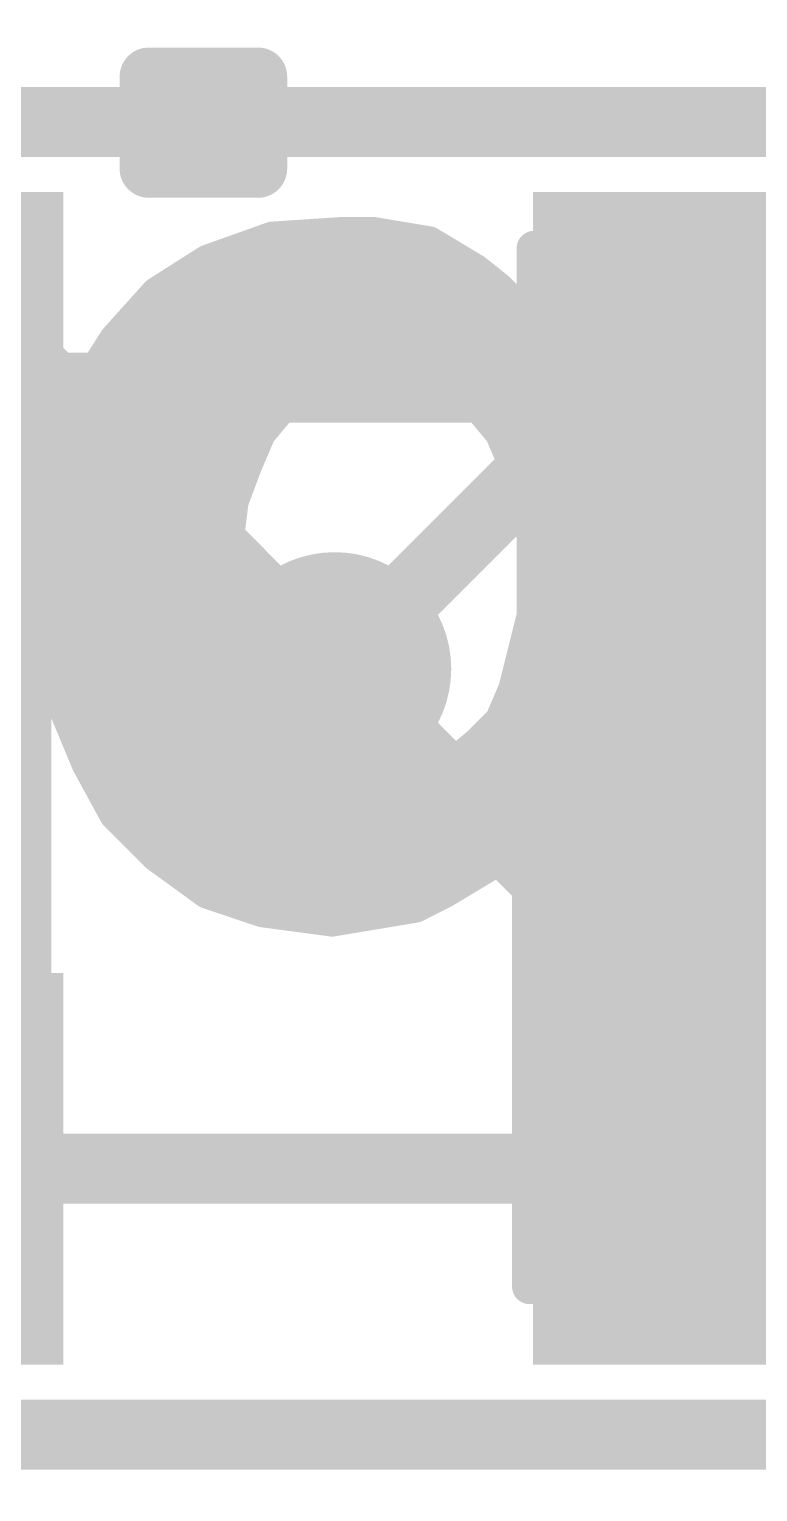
# Model space of a CAD drawing. Extents: x 0 to 108, y -62 to 34.
# Drawn here: x 22.909 to 24.496, y 15.909 to 19.093 of the extents above; entities that cross this region are included whole.
import ezdxf

# ---------------------------------------------------------------- set-up
doc = ezdxf.new("R2010")
doc.units = 0
for name, color, linetype in [('1', 12, 'CONTINUOUS'), ('16', 132, 'CONTINUOUS'), ('18', 110, 'CONTINUOUS'), ('2', 132, 'CONTINUOUS'), ('21', 253, 'CONTINUOUS'), ('22', 253, 'CONTINUOUS'), ('29', 253, 'CONTINUOUS'), ('39', 12, 'CONTINUOUS'), ('51', 253, 'CONTINUOUS')]:
    doc.layers.add(name, color=color, linetype=linetype)

# ---------------------------------------------------------------- blocks, each defined once
blk = doc.blocks.new('RECT')
blk.add_solid([(-0.5, -0.5), (0.5, -0.5), (-0.5, 0.5), (0.5, 0.5)])
blk = doc.blocks.new('ROUNDV')
at = {"const_width": 0.5}
blk.add_lwpolyline([(0, -0.25, 1), (0, 0.25, 1), (0, -0.25)], format="xyb", dxfattribs=at)

msp = doc.modelspace()

# ---------------------------------------------------------------- linework, layer by layer
at = {"layer": '1', "const_width": 0.1524}
for points in [[(32.0675, 18.8912), (8.255, 18.8912)], [(24.2825, 18.3125), (22.7075, 18.3125)], [(22.7075, 16.6125), (24.2825, 16.6125)], [(8.5725, 16.0338), (32.2263, 16.0338)]]:
    msp.add_lwpolyline(points, dxfattribs=at)
at = {"layer": '1', "const_width": 0.0762}
for points in [[(24.2825, 18.2744, 1), (24.2825, 18.3506)], [(24.2825, 16.5744, 1), (24.2825, 16.6506)]]:
    msp.add_lwpolyline(points, format="xyb", dxfattribs=at)
at = {"layer": '16', "const_width": 0.1524}
for points in [[(18.796, 22.479), (23.5744, 17.7006)], [(30.1625, 11.1125), (23.5744, 17.7006)]]:
    msp.add_lwpolyline(points, dxfattribs=at)
at = {"layer": '16', "const_width": 0.0762}
for points in [[(23.6013, 17.7276, 1), (23.5474, 17.6737)], [(23.5474, 17.6737, 1), (23.6013, 17.7276)]]:
    msp.add_lwpolyline(points, format="xyb", dxfattribs=at)
at = {"layer": '2', "const_width": 0.1524}
for points in [[(24.3046, 18.4309), (23.5744, 17.7006)], [(27.2097, 18.4309), (24.3046, 18.4309)]]:
    msp.add_lwpolyline(points, dxfattribs=at)
at = {"layer": '2', "const_width": 0.0762}
for points in [[(24.3046, 18.469, 1), (24.3046, 18.3928)], [(24.3316, 18.4039, 1), (24.2777, 18.4578)], [(23.5474, 17.7276, 1), (23.6013, 17.6737)]]:
    msp.add_lwpolyline(points, format="xyb", dxfattribs=at)
at = {"layer": '21', "const_width": 0.127}
for points in [[(23.1695, 18.8895), (23.1695, 18.9895)], [(23.1695, 18.9895), (23.4075, 18.9895)], [(23.4075, 18.9895), (23.4075, 18.7895)], [(23.3075, 18.8895), (23.1695, 18.8895)], [(23.1695, 18.7895), (23.1695, 18.8895)], [(23.4075, 18.7895), (23.1695, 18.7895)]]:
    msp.add_lwpolyline(points, dxfattribs=at)
at = {"layer": '21', "const_width": 0.0635}
for points in [[(23.2013, 18.9895, 1), (23.1378, 18.9895)], [(23.1695, 19.0212, 1), (23.1695, 18.9578)], [(23.4393, 18.9895, 1), (23.3758, 18.9895)], [(23.4075, 18.9578, 1), (23.4075, 19.0212)], [(23.1695, 18.9213, 1), (23.1695, 18.8578)], [(23.2013, 18.8895, 1), (23.1378, 18.8895)], [(23.3075, 18.8578, 1), (23.3075, 18.9213)], [(23.1378, 18.8895, 1), (23.2013, 18.8895)], [(23.1695, 18.8212, 1), (23.1695, 18.7578)], [(23.4075, 18.7578, 1), (23.4075, 18.8212)], [(23.1378, 18.7895, 1), (23.2013, 18.7895)], [(23.3758, 18.7895, 1), (23.4393, 18.7895)]]:
    msp.add_lwpolyline(points, format="xyb", dxfattribs=at)
at = {"layer": '22', "const_width": 0.0762}
for points in [[(23.439, 18.636), (23.299, 18.586)], [(23.589, 18.646), (23.439, 18.636)], [(23.659, 18.646), (23.589, 18.646)], [(23.779, 18.626), (23.659, 18.646)], [(23.879, 18.566), (23.779, 18.626)], [(23.299, 18.586), (23.189, 18.516)], [(23.318, 18.5928), (23.8343, 18.5928)], [(24.109, 18.596), (24.009, 18.616)], [(24.009, 18.616), (24.009, 18.436)], [(24.009, 18.5928), (24.1218, 18.5928)], [(24.149, 18.586), (24.109, 18.596)], [(24.199, 18.576), (24.149, 18.586)], [(23.929, 18.526), (23.879, 18.566)], [(24.239, 18.566), (24.199, 18.576)], [(24.289, 18.566), (24.239, 18.566)], [(24.339, 18.556), (24.289, 18.566)], [(24.379, 18.546), (24.339, 18.556)], [(23.969, 18.486), (23.929, 18.526)], [(24.379, 16.696), (24.379, 18.546)], [(23.189, 18.516), (23.099, 18.416)], [(23.1899, 18.5166), (23.9384, 18.5166)], [(24.009, 18.5166), (24.379, 18.5166)], [(24.009, 18.436), (23.969, 18.486)], [(23.121, 18.4404), (24.0055, 18.4404)], [(24.009, 18.4404), (24.379, 18.4404)], [(23.099, 18.416), (23.029, 18.306)], [(23.066, 18.3642), (24.379, 18.3642)], [(23.519, 18.316), (23.589, 18.346)], [(23.589, 18.346), (23.679, 18.356)], [(23.679, 18.356), (23.759, 18.346)], [(23.759, 18.346), (23.839, 18.316)], [(23.029, 18.306), (22.989, 18.176)], [(23.459, 18.276), (23.519, 18.316)], [(23.839, 18.316), (23.889, 18.276)], [(23.0235, 18.288), (23.477, 18.288)], [(23.409, 18.216), (23.459, 18.276)], [(23.874, 18.288), (24.379, 18.288)], [(23.889, 18.276), (23.939, 18.216)], [(23, 18.2118), (23.4072, 18.2118)], [(23.379, 18.146), (23.409, 18.216)], [(23.939, 18.216), (23.969, 18.146)], [(23.9408, 18.2118), (24.379, 18.2118)], [(22.989, 18.176), (22.959, 18.036)], [(23.349, 18.066), (23.379, 18.146)], [(23.969, 18.146), (23.999, 18.066)], [(22.9803, 18.1356), (23.3751, 18.1356)], [(23.9729, 18.1356), (24.379, 18.1356)], [(22.964, 18.0594), (23.3482, 18.0594)], [(23.339, 17.986), (23.349, 18.066)], [(23.999, 18.066), (24.009, 17.986)], [(23.9998, 18.0594), (24.379, 18.0594)], [(22.959, 18.036), (22.949, 17.886)], [(22.9555, 17.9832), (23.339, 17.9832)], [(23.339, 17.896), (23.339, 17.986)], [(24.009, 17.986), (24.009, 17.816)], [(24.009, 17.9832), (24.379, 17.9832)], [(23.339, 17.896), (22.949, 17.886)], [(22.949, 17.886), (23.339, 17.896)], [(22.949, 17.886), (22.959, 17.746)], [(22.9504, 17.907), (23.339, 17.907)], [(23.339, 17.816), (23.339, 17.896)], [(24.009, 17.907), (24.379, 17.907)], [(22.9529, 17.8308), (23.339, 17.8308)], [(24.009, 17.8308), (24.379, 17.8308)], [(23.349, 17.736), (23.339, 17.816)], [(24.009, 17.816), (23.969, 17.656)], [(22.9584, 17.7546), (23.3467, 17.7546)], [(22.959, 17.746), (22.989, 17.616)], [(23.379, 17.656), (23.349, 17.736)], [(23.9937, 17.7546), (24.379, 17.7546)], [(22.9746, 17.6784), (23.3706, 17.6784)], [(23.9746, 17.6784), (24.379, 17.6784)], [(23.039, 17.496), (23.379, 17.656)], [(23.379, 17.656), (23.039, 17.496)], [(23.409, 17.586), (23.379, 17.656)], [(23.969, 17.656), (23.939, 17.586)], [(22.989, 17.616), (23.039, 17.496)], [(22.9947, 17.6022), (23.2647, 17.6022)], [(23.2647, 17.6022), (23.4021, 17.6022)], [(23.9459, 17.6022), (24.379, 17.6022)], [(23.449, 17.536), (23.409, 17.586)], [(23.939, 17.586), (23.889, 17.536)], [(23.509, 17.486), (23.449, 17.536)], [(23.889, 17.536), (23.829, 17.486)], [(23.0265, 17.526), (23.1028, 17.526)], [(23.1028, 17.526), (23.461, 17.526)], [(23.877, 17.526), (24.379, 17.526)], [(23.039, 17.496), (23.099, 17.386)], [(23.589, 17.466), (23.509, 17.486)], [(23.829, 17.486), (23.759, 17.466)], [(23.0642, 17.4498), (24.379, 17.4498)], [(23.669, 17.456), (23.589, 17.466)], [(23.759, 17.466), (23.669, 17.456)], [(23.099, 17.386), (23.189, 17.296)], [(23.909, 17.276), (23.989, 17.376)], [(23.989, 17.376), (23.999, 17.376)], [(23.999, 17.376), (23.999, 16.356)], [(23.1114, 17.3736), (23.9871, 17.3736)], [(23.999, 17.3736), (24.379, 17.3736)], [(23.1876, 17.2974), (23.9261, 17.2974)], [(23.189, 17.296), (23.299, 17.216)], [(23.999, 17.2974), (24.379, 17.2974)], [(23.809, 17.216), (23.909, 17.276)], [(23.2919, 17.2212), (23.8177, 17.2212)], [(23.299, 17.216), (23.419, 17.176)], [(23.749, 17.186), (23.809, 17.216)], [(23.999, 17.2212), (24.379, 17.2212)], [(23.569, 17.156), (23.749, 17.186)], [(23.419, 17.176), (23.569, 17.156)], [(23.999, 17.145), (24.379, 17.145)], [(23.999, 17.0688), (24.379, 17.0688)], [(23.999, 16.9926), (24.379, 16.9926)], [(23.999, 16.9164), (24.379, 16.9164)], [(23.999, 16.8402), (24.379, 16.8402)], [(23.999, 16.764), (24.379, 16.764)], [(23.999, 16.6878), (24.3688, 16.6878)], [(24.329, 16.656), (24.379, 16.696)], [(24.239, 16.566), (24.329, 16.656)], [(23.999, 16.6116), (24.2846, 16.6116)], [(24.089, 16.446), (24.239, 16.566)], [(23.999, 16.5354), (24.2008, 16.5354)], [(23.999, 16.4592), (24.1055, 16.4592)], [(23.999, 16.356), (24.089, 16.446)], [(23.999, 16.383), (24.026, 16.383)]]:
    msp.add_lwpolyline(points, dxfattribs=at)
at = {"layer": '22', "const_width": 0.0381}
for points in [[(23.4377, 18.655, 1), (23.4403, 18.617)], [(23.4454, 18.6181, 1), (23.4326, 18.6539)], [(23.589, 18.6651, 1), (23.589, 18.627)], [(23.5903, 18.627, 1), (23.5877, 18.665)], [(23.6621, 18.6648, 1), (23.6559, 18.6272)], [(23.659, 18.627, 1), (23.659, 18.6651)], [(23.7888, 18.6423, 1), (23.7692, 18.6097)], [(23.7759, 18.6072, 1), (23.7821, 18.6448)], [(23.2926, 18.6039, 1), (23.3054, 18.5681)], [(23.3092, 18.5699, 1), (23.2888, 18.6021)], [(23.318, 18.6119, 1), (23.318, 18.5738)], [(23.8343, 18.5738, 1), (23.8343, 18.6119)], [(24.0127, 18.6347, 1), (24.0053, 18.5973)], [(24.0281, 18.616, 1), (23.99, 18.616)], [(24.009, 18.6119, 1), (24.009, 18.5738)], [(24.1136, 18.6145, 1), (24.1044, 18.5775)], [(24.1053, 18.5773, 1), (24.1127, 18.6147)], [(24.1218, 18.5738, 1), (24.1218, 18.6119)], [(24.1527, 18.6047, 1), (24.1453, 18.5673)], [(24.1444, 18.5675, 1), (24.1536, 18.6045)], [(23.8909, 18.5809, 1), (23.8671, 18.5511)], [(23.8692, 18.5497, 1), (23.8888, 18.5823)], [(24.2036, 18.5945, 1), (24.1944, 18.5575)], [(24.1953, 18.5573, 1), (24.2027, 18.5947)], [(24.239, 18.5851, 1), (24.239, 18.547)], [(24.2344, 18.5475, 1), (24.2436, 18.5845)], [(24.2927, 18.5847, 1), (24.2853, 18.5473)], [(24.289, 18.547, 1), (24.289, 18.5851)], [(24.3436, 18.5745, 1), (24.3344, 18.5375)], [(24.3353, 18.5373, 1), (24.3427, 18.5747)], [(23.9425, 18.5395, 1), (23.9155, 18.5125)], [(23.9171, 18.5111, 1), (23.9409, 18.5409)], [(24.3981, 18.546, 1), (24.36, 18.546)], [(24.3744, 18.5275, 1), (24.3836, 18.5645)], [(23.1788, 18.5321, 1), (23.1992, 18.4999)], [(23.1899, 18.5357, 1), (23.1899, 18.4976)], [(23.2032, 18.5033, 1), (23.1748, 18.5287)], [(23.9384, 18.4976, 1), (23.9384, 18.5357)], [(24.009, 18.5357, 1), (24.009, 18.4976)], [(24.379, 18.4976, 1), (24.379, 18.5357)], [(23.9839, 18.4979, 1), (23.9541, 18.4741)], [(23.9555, 18.4725, 1), (23.9825, 18.4995)], [(23.121, 18.4595, 1), (23.121, 18.4214)], [(24.009, 18.4595, 1), (24.009, 18.4214)], [(23.9941, 18.4241, 1), (24.0239, 18.4479)], [(24.0055, 18.4214, 1), (24.0055, 18.4595)], [(24.379, 18.4214, 1), (24.379, 18.4595)], [(23.0848, 18.4287, 1), (23.1132, 18.4033)], [(23.1151, 18.4058, 1), (23.0829, 18.4262)], [(23.99, 18.436, 1), (24.0281, 18.436)], [(23.066, 18.3833, 1), (23.066, 18.3452)], [(24.379, 18.3452, 1), (24.379, 18.3833)], [(23.5869, 18.3649, 1), (23.5911, 18.3271)], [(23.5965, 18.3285, 1), (23.5815, 18.3635)], [(23.6814, 18.3749, 1), (23.6766, 18.3371)], [(23.6811, 18.3371, 1), (23.6769, 18.3749)], [(23.7657, 18.3638, 1), (23.7523, 18.3282)], [(23.7566, 18.3271, 1), (23.7614, 18.3649)], [(23.0472, 18.3004, 1), (23.0108, 18.3116)], [(23.5115, 18.3335, 1), (23.5265, 18.2985)], [(23.5296, 18.3001, 1), (23.5084, 18.3319)], [(23.8509, 18.3309, 1), (23.8271, 18.3011)], [(23.8323, 18.2982, 1), (23.8457, 18.3338)], [(23.0235, 18.3071, 1), (23.0235, 18.269)], [(23.0129, 18.3162, 1), (23.0451, 18.2958)], [(23.4484, 18.2919, 1), (23.4696, 18.2601)], [(23.4736, 18.2638, 1), (23.4444, 18.2882)], [(23.477, 18.269, 1), (23.477, 18.3071)], [(23.874, 18.3071, 1), (23.874, 18.269)], [(23.9036, 18.2882, 1), (23.8744, 18.2638)], [(23.8771, 18.2611, 1), (23.9009, 18.2909)], [(24.379, 18.269, 1), (24.379, 18.3071)], [(23, 18.2309, 1), (23, 18.1928)], [(23.3944, 18.2282, 1), (23.4236, 18.2038)], [(23.4265, 18.2085, 1), (23.3915, 18.2235)], [(23.4072, 18.1928, 1), (23.4072, 18.2309)], [(23.9565, 18.2235, 1), (23.9215, 18.2085)], [(23.9408, 18.2309, 1), (23.9408, 18.1928)], [(23.9244, 18.2038, 1), (23.9536, 18.2282)], [(24.379, 18.1928, 1), (24.379, 18.2309)], [(23.0076, 18.172, 1), (22.9704, 18.18)], [(22.9708, 18.1816, 1), (23.0072, 18.1704)], [(23.3968, 18.1393, 1), (23.3612, 18.1527)], [(23.9868, 18.1527, 1), (23.9512, 18.1393)], [(22.9803, 18.1547, 1), (22.9803, 18.1166)], [(23.3615, 18.1535, 1), (23.3965, 18.1385)], [(23.3751, 18.1166, 1), (23.3751, 18.1547)], [(23.9515, 18.1385, 1), (23.9865, 18.1535)], [(23.9729, 18.1547, 1), (23.9729, 18.1166)], [(24.379, 18.1166, 1), (24.379, 18.1547)], [(22.964, 18.0785, 1), (22.964, 18.0404)], [(23.3312, 18.0727, 1), (23.3668, 18.0593)], [(23.3679, 18.0636, 1), (23.3301, 18.0684)], [(23.3482, 18.0404, 1), (23.3482, 18.0785)], [(24.0179, 18.0684, 1), (23.9801, 18.0636)], [(23.9998, 18.0785, 1), (23.9998, 18.0404)], [(23.9812, 18.0593, 1), (24.0168, 18.0727)], [(24.379, 18.0404, 1), (24.379, 18.0785)], [(22.9404, 18.04, 1), (22.9776, 18.032)], [(22.978, 18.0347, 1), (22.94, 18.0373)], [(22.9555, 18.0023, 1), (22.9555, 17.9642)], [(23.3581, 17.986, 1), (23.32, 17.986)], [(23.339, 17.9642, 1), (23.339, 18.0023)], [(24.0281, 17.986, 1), (23.99, 17.986)], [(24.009, 18.0023, 1), (24.009, 17.9642)], [(24.379, 17.9642, 1), (24.379, 18.0023)], [(23.3201, 17.9884, 1), (23.3579, 17.9836)], [(23.9901, 17.9836, 1), (24.0279, 17.9884)], [(22.9485, 17.905, 1), (22.9495, 17.867)], [(22.968, 17.8874, 1), (22.93, 17.8846)], [(22.9485, 17.905, 1), (22.9495, 17.867)], [(22.9504, 17.9261, 1), (22.9504, 17.888)], [(23.3581, 17.896, 1), (23.32, 17.896)], [(23.3395, 17.877, 1), (23.3385, 17.915)], [(23.3395, 17.877, 1), (23.3385, 17.915)], [(23.339, 17.888, 1), (23.339, 17.9261)], [(24.009, 17.9261, 1), (24.009, 17.888)], [(24.379, 17.888, 1), (24.379, 17.9261)], [(22.93, 17.8873, 1), (22.968, 17.8847)], [(23.32, 17.896, 1), (23.3581, 17.896)], [(22.9529, 17.8498, 1), (22.9529, 17.8117)], [(23.339, 17.8117, 1), (23.339, 17.8498)], [(24.009, 17.8498, 1), (24.009, 17.8117)], [(24.379, 17.8117, 1), (24.379, 17.8498)], [(23.3579, 17.8184, 1), (23.3201, 17.8136)], [(23.32, 17.816, 1), (23.3581, 17.816)], [(23.99, 17.816, 1), (24.0281, 17.816)], [(24.0275, 17.8114, 1), (23.9905, 17.8206)], [(22.9584, 17.7736, 1), (22.9584, 17.7355)], [(22.9776, 17.7503, 1), (22.9404, 17.7417)], [(22.94, 17.7446, 1), (22.978, 17.7474)], [(23.3668, 17.7427, 1), (23.3312, 17.7293)], [(23.3467, 17.7355, 1), (23.3467, 17.7736)], [(23.9937, 17.7736, 1), (23.9937, 17.7355)], [(24.379, 17.7355, 1), (24.379, 17.7736)], [(23.3301, 17.7336, 1), (23.3679, 17.7384)], [(22.9746, 17.6974, 1), (22.9746, 17.6593)], [(23.3706, 17.6593, 1), (23.3706, 17.6974)], [(23.9746, 17.6974, 1), (23.9746, 17.6593)], [(24.379, 17.6593, 1), (24.379, 17.6974)], [(23.3965, 17.6635, 1), (23.3615, 17.6485)], [(23.3612, 17.6493, 1), (23.3968, 17.6627)], [(23.3871, 17.6388, 1), (23.3709, 17.6732)], [(23.3871, 17.6388, 1), (23.3709, 17.6732)], [(23.9505, 17.6606, 1), (23.9875, 17.6514)], [(23.9865, 17.6485, 1), (23.9515, 17.6635)], [(23.0066, 17.6233, 1), (22.9714, 17.6087)], [(22.9704, 17.6117, 1), (23.0076, 17.6203)], [(22.9947, 17.6212, 1), (22.9947, 17.5831)], [(23.2647, 17.6212, 1), (23.2647, 17.5831)], [(23.2647, 17.5831, 1), (23.2647, 17.6212)], [(23.4021, 17.5831, 1), (23.4021, 17.6212)], [(23.9459, 17.6212, 1), (23.9459, 17.5831)], [(24.379, 17.5831, 1), (24.379, 17.6212)], [(23.4239, 17.5979, 1), (23.3941, 17.5741)], [(23.3915, 17.5785, 1), (23.4265, 17.5935)], [(23.9215, 17.5935, 1), (23.9565, 17.5785)], [(23.9525, 17.5725, 1), (23.9255, 17.5995)], [(23.4612, 17.5506, 1), (23.4368, 17.5214)], [(23.9012, 17.5214, 1), (23.8768, 17.5506)], [(23.0265, 17.545, 1), (23.0265, 17.5069)], [(23.1028, 17.545, 1), (23.1028, 17.5069)], [(23.1028, 17.5069, 1), (23.1028, 17.545)], [(23.4341, 17.5241, 1), (23.4639, 17.5479)], [(23.461, 17.5069, 1), (23.461, 17.545)], [(23.877, 17.545, 1), (23.877, 17.5069)], [(23.8755, 17.5495, 1), (23.9025, 17.5225)], [(24.379, 17.5069, 1), (24.379, 17.545)], [(23.0557, 17.5051, 1), (23.0223, 17.4869)], [(23.0309, 17.5132, 1), (23.0471, 17.4788)], [(23.0309, 17.5132, 1), (23.0471, 17.4788)], [(23.0214, 17.4887, 1), (23.0566, 17.5033)], [(23.5136, 17.5045, 1), (23.5044, 17.4675)], [(23.4968, 17.4714, 1), (23.5212, 17.5006)], [(23.8168, 17.5006, 1), (23.8412, 17.4714)], [(23.8342, 17.4677, 1), (23.8238, 17.5043)], [(23.0642, 17.4688, 1), (23.0642, 17.4307)], [(23.5914, 17.4849, 1), (23.5866, 17.4471)], [(23.5844, 17.4475, 1), (23.5936, 17.4845)], [(23.6669, 17.4749, 1), (23.6711, 17.4371)], [(23.6666, 17.4371, 1), (23.6714, 17.4749)], [(23.7538, 17.4843, 1), (23.7642, 17.4477)], [(23.7611, 17.4471, 1), (23.7569, 17.4849)], [(24.379, 17.4307, 1), (24.379, 17.4688)], [(23.1125, 17.3995, 1), (23.0855, 17.3725)], [(23.0823, 17.3769, 1), (23.1157, 17.3951)], [(23.989, 17.3951, 1), (23.989, 17.357)], [(24.0039, 17.3641, 1), (23.9741, 17.3879)], [(24.0181, 17.376, 1), (23.98, 17.376)], [(23.999, 17.357, 1), (23.999, 17.3951)], [(23.1114, 17.3926, 1), (23.1114, 17.3545)], [(23.999, 17.3926, 1), (23.999, 17.3545)], [(23.9871, 17.3545, 1), (23.9871, 17.3926)], [(24.379, 17.3545, 1), (24.379, 17.3926)], [(23.1876, 17.3164, 1), (23.1876, 17.2783)], [(23.2002, 17.3114, 1), (23.1778, 17.2806)], [(23.1755, 17.2825, 1), (23.2025, 17.3095)], [(23.9261, 17.2783, 1), (23.9261, 17.3164)], [(23.999, 17.3164, 1), (23.999, 17.2783)], [(24.379, 17.2783, 1), (24.379, 17.3164)], [(23.8941, 17.2879, 1), (23.9239, 17.2641)], [(23.9188, 17.2597, 1), (23.8992, 17.2923)], [(23.2919, 17.2402, 1), (23.2919, 17.2021)], [(23.305, 17.2341, 1), (23.293, 17.1979)], [(23.8175, 17.199, 1), (23.8005, 17.233)], [(23.8177, 17.2021, 1), (23.8177, 17.2402)], [(23.999, 17.2402, 1), (23.999, 17.2021)], [(24.379, 17.2021, 1), (24.379, 17.2402)], [(23.2878, 17.2006, 1), (23.3102, 17.2314)], [(23.7405, 17.203, 1), (23.7575, 17.169)], [(23.7521, 17.1672, 1), (23.7459, 17.2048)], [(23.7992, 17.2323, 1), (23.8188, 17.1997)], [(23.4215, 17.1949, 1), (23.4165, 17.1571)], [(23.413, 17.1579, 1), (23.425, 17.1941)], [(23.5659, 17.1748, 1), (23.5721, 17.1372)], [(23.5665, 17.1371, 1), (23.5715, 17.1749)], [(23.999, 17.164, 1), (23.999, 17.1259)], [(24.379, 17.1259, 1), (24.379, 17.164)], [(23.999, 17.0878, 1), (23.999, 17.0497)], [(24.379, 17.0497, 1), (24.379, 17.0878)], [(23.999, 17.0116, 1), (23.999, 16.9735)], [(24.379, 16.9735, 1), (24.379, 17.0116)], [(23.999, 16.9354, 1), (23.999, 16.8973)], [(24.379, 16.8973, 1), (24.379, 16.9354)], [(23.999, 16.8592, 1), (23.999, 16.8211)], [(24.379, 16.8211, 1), (24.379, 16.8592)], [(23.999, 16.783, 1), (23.999, 16.7449)], [(24.379, 16.7449, 1), (24.379, 16.783)], [(23.999, 16.7068, 1), (23.999, 16.6687)], [(24.36, 16.696, 1), (24.3981, 16.696)], [(24.3909, 16.6811, 1), (24.3671, 16.7109)], [(24.3688, 16.6687, 1), (24.3688, 16.7068)], [(24.3171, 16.6709, 1), (24.3409, 16.6411)], [(24.3425, 16.6425, 1), (24.3155, 16.6695)], [(23.999, 16.6306, 1), (23.999, 16.5925)], [(24.2846, 16.5925, 1), (24.2846, 16.6306)], [(24.2255, 16.5795, 1), (24.2525, 16.5525)], [(24.2509, 16.5511, 1), (24.2271, 16.5809)], [(23.999, 16.5544, 1), (23.999, 16.5163)], [(24.2008, 16.5163, 1), (24.2008, 16.5544)], [(23.999, 16.4782, 1), (23.999, 16.4401)], [(24.1055, 16.4401, 1), (24.1055, 16.4782)], [(24.0771, 16.4609, 1), (24.1009, 16.4311)], [(24.1025, 16.4325, 1), (24.0755, 16.4595)], [(23.999, 16.402, 1), (23.999, 16.3639)], [(24.026, 16.3639, 1), (24.026, 16.402)], [(23.9855, 16.3695, 1), (24.0125, 16.3425)], [(23.98, 16.356, 1), (24.0181, 16.356)]]:
    msp.add_lwpolyline(points, format="xyb", dxfattribs=at)
at = {"layer": '51', "const_width": 0.1}
for points in [[(20.9075, 18.4625), (22.9075, 18.4625)], [(22.9075, 18.4625), (22.9075, 16.4625)], [(24.0825, 16.4625), (24.0825, 18.4625)], [(24.0825, 18.4625), (26.0825, 18.4625)], [(24.4325, 18.4125), (24.1325, 18.4125)], [(24.1325, 18.4125), (24.1325, 17.9125)], [(24.4325, 17.9125), (24.4325, 18.4125)], [(24.1325, 17.9125), (24.4325, 17.9125)], [(24.1325, 16.5125), (24.1325, 17.0125)], [(24.1325, 17.0125), (24.4325, 17.0125)], [(24.4325, 17.0125), (24.4325, 16.5125)], [(24.4325, 16.5125), (24.1325, 16.5125)], [(22.9075, 16.4625), (20.9075, 16.4625)], [(26.0825, 16.4625), (24.0825, 16.4625)]]:
    msp.add_lwpolyline(points, dxfattribs=at)
at = {"layer": '51', "const_width": 0.05}
for points in [[(22.9325, 18.4625, 1), (22.8825, 18.4625)], [(22.9075, 18.4375, 1), (22.9075, 18.4875)], [(24.1075, 18.4625, 1), (24.0575, 18.4625)], [(24.0825, 18.4875, 1), (24.0825, 18.4375)], [(24.1325, 18.4375, 1), (24.1325, 18.3875)], [(24.1575, 18.4125, 1), (24.1075, 18.4125)], [(24.4575, 18.4125, 1), (24.4075, 18.4125)], [(24.4325, 18.3875, 1), (24.4325, 18.4375)], [(24.1325, 17.9375, 1), (24.1325, 17.8875)], [(24.4325, 17.8875, 1), (24.4325, 17.9375)], [(24.1075, 17.9125, 1), (24.1575, 17.9125)], [(24.4075, 17.9125, 1), (24.4575, 17.9125)], [(24.1575, 17.0125, 1), (24.1075, 17.0125)], [(24.1325, 17.0375, 1), (24.1325, 16.9875)], [(24.4575, 17.0125, 1), (24.4075, 17.0125)], [(24.4325, 16.9875, 1), (24.4325, 17.0375)], [(24.1325, 16.5375, 1), (24.1325, 16.4875)], [(24.4325, 16.4875, 1), (24.4325, 16.5375)], [(24.1075, 16.5125, 1), (24.1575, 16.5125)], [(24.4075, 16.5125, 1), (24.4575, 16.5125)], [(22.9075, 16.4375, 1), (22.9075, 16.4875)], [(24.0825, 16.4875, 1), (24.0825, 16.4375)], [(22.8825, 16.4625, 1), (22.9325, 16.4625)], [(24.0575, 16.4625, 1), (24.1075, 16.4625)]]:
    msp.add_lwpolyline(points, format="xyb", dxfattribs=at)

# ---------------------------------------------------------------- block references
at = {"layer": '1', "xscale": 0.7, "yscale": 0.4, "rotation": 90}
for p in [(24.2825, 18.3125), (24.2825, 16.6125)]:
    msp.add_blockref('RECT', p, dxfattribs=at)
at = {"layer": '18', "xscale": 0.508, "yscale": 0.508}
msp.add_blockref('ROUNDV', (23.5744, 17.7006), dxfattribs=at)
msp.add_blockref('ROUNDV', (23.5744, 17.7006), dxfattribs=at)
at = {"layer": '29', "xscale": 0.8524, "yscale": 0.5524, "rotation": 90}
for p in [(22.7075, 18.3125), (24.2825, 18.3125), (22.7075, 16.6125), (24.2825, 16.6125)]:
    msp.add_blockref('RECT', p, dxfattribs=at)
at = {"layer": '39', "xscale": 2.032, "yscale": 2.032}
for p in [(21.9075, 17.4625), (25.0825, 17.4625)]:
    msp.add_blockref('RECT', p, dxfattribs=at)

doc.saveas('drawing.dxf')
